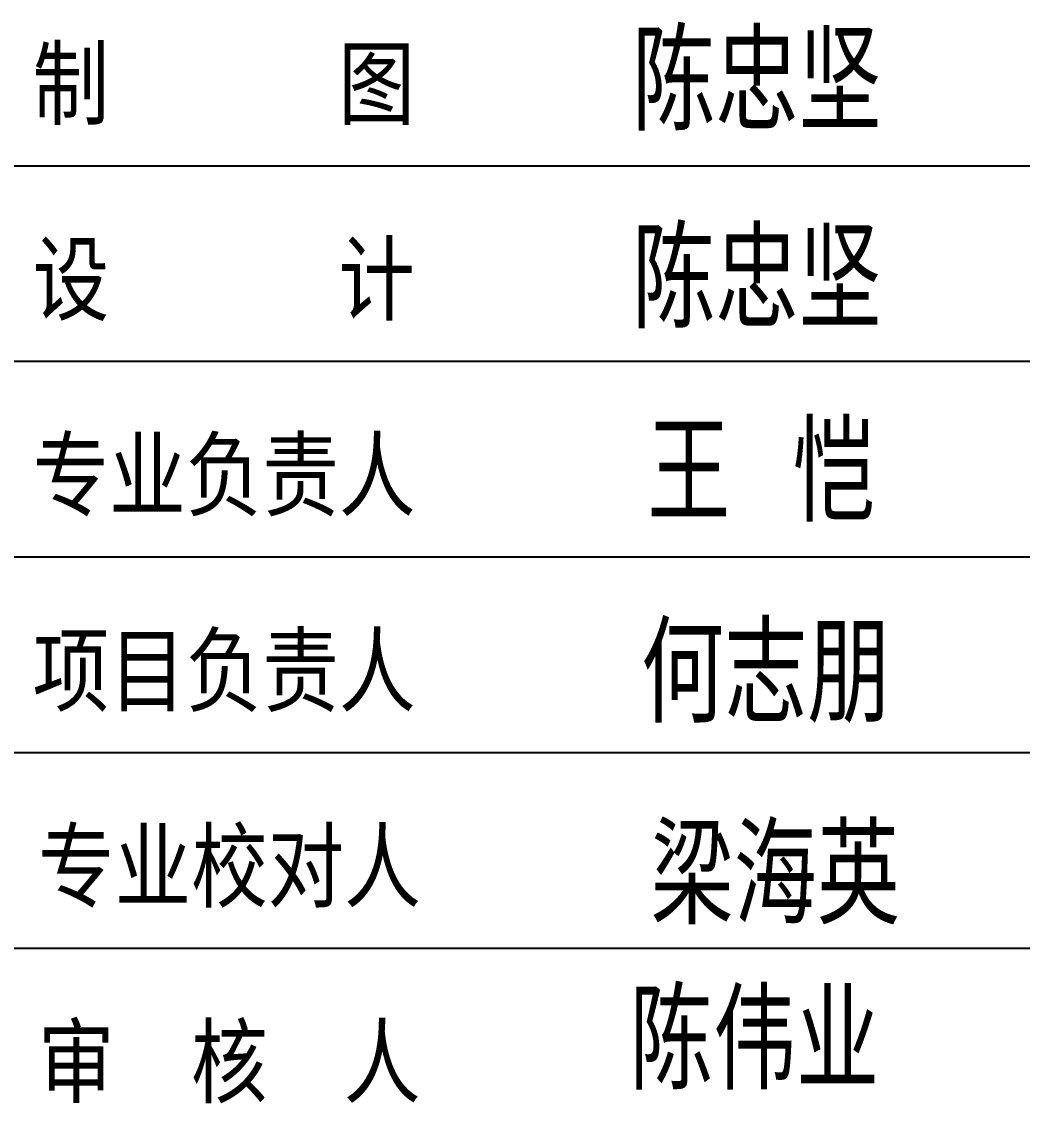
# Model space of a CAD drawing. Extents: x -1041549 to 749950, y -354245 to 17554.
# Drawn here: x -232457 to -227340, y -135813 to -130284 of the extents above; entities that cross this region are included whole.
import ezdxf
from ezdxf.enums import TextEntityAlignment as Align

# ---------------------------------------------------------------- set-up
doc = ezdxf.new("R2010")
doc.units = 0
doc.header["$LTSCALE"] = 1000
doc.header["$MEASUREMENT"] = 0
doc.layers.add('13', color=13, linetype='Continuous')
doc.layers.add('14', color=1, linetype='Continuous')
doc.styles.add('_HZTXT', font='gs_txt.shx', dxfattribs={"width": 0.8, "bigfont": 'HZTXT.shx'})
doc.styles.add('宋体', font='')
doc.styles.get('宋体').set_extended_font_data('宋体')

# ---------------------------------------------------------------- blocks, each defined once
blk = doc.blocks.new('A$Cd685cae3')
at = {"layer": '14'}
for p, q in [((14749.7, 10939), (24049.7, 10939)), ((14749.7, 9939), (24049.7, 9939)), ((14749.7, 8939), (24049.7, 8939)), ((14749.7, 7939), (24049.7, 7939)), ((14749.7, 6939), (24049.7, 6939))]:
    blk.add_line(p, q, dxfattribs=at)
at = {"layer": '13', "color": 7, "style": '_HZTXT', "width": 0.85}
for s, p in [('陈忠坚', (17938.9, 11118.6)), ('陈忠坚', (17938.9, 10108.4)), ('何志朋', (17984.1, 8091.9)), ('梁海英', (18032.7, 7061.9)), ('陈伟业', (17926.6, 6216.5))]:
    blk.add_text(s, height=500, dxfattribs=at).set_placement(p)
blk.add_text('王  恺', height=500, dxfattribs=at).set_placement((18598.7, 9395.2), align=Align.MIDDLE)
at = {"layer": '14', "style": '宋体', "width": 0.82}
for s, p in [('制      图', (14873.6, 11184.7)), ('设      计', (14873.6, 10184.7)), ('专业负责人', (14873.6, 9184.7)), ('项目负责人', (14873.6, 8184.7)), ('专业校对人', (14901, 7184.7, -24844.8)), ('审  核  人', (14901, 6184.7, -24844.8))]:
    blk.add_text(s, height=350, dxfattribs=at).set_placement(p)

msp = doc.modelspace()

# ---------------------------------------------------------------- block references
at = {"color": 2}
msp.add_blockref('A$Cd685cae3', (-247273.9, -141959.4), dxfattribs=at)

doc.saveas('drawing.dxf')
